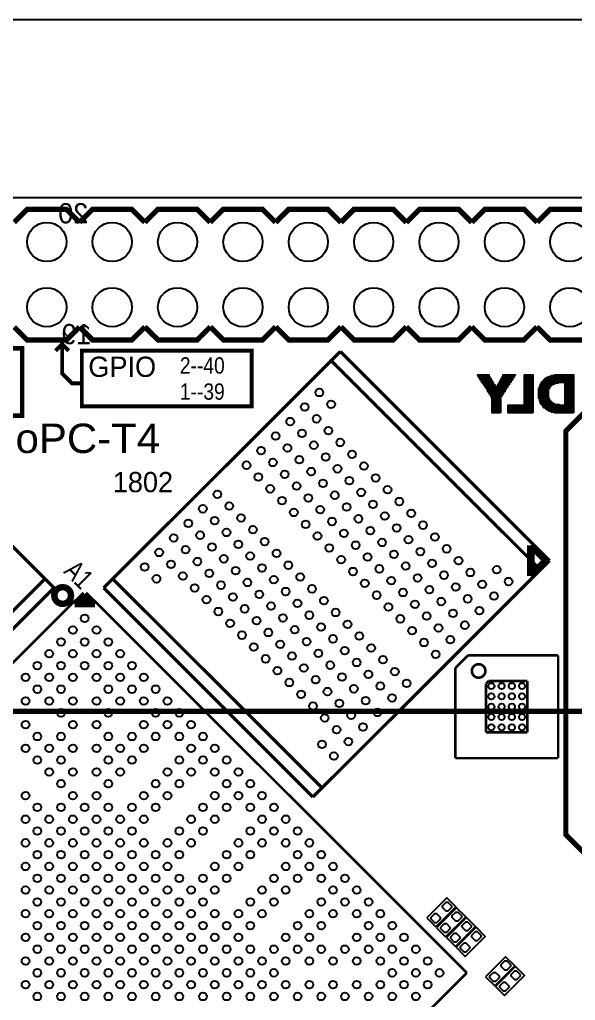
# Model space of a CAD drawing. Extents: x -12 to 118, y -18 to 76.
# Drawn here: x 65.66 to 87.25, y 32.77 to 70.92 of the extents above; entities that cross this region are included whole.
import ezdxf

# ---------------------------------------------------------------- set-up
doc = ezdxf.new("R2010")
doc.units = 0
for name, color, linetype in [('BG_ASSEMBLY_NOTES', 9, 'CONTINUOUS'), ('BG_OUTLINE', 7, 'CONTINUOUS'), ('PG_SILKSCREEN_BOTTOM', 12, 'CONTINUOUS'), ('PG_SILKSCREEN_TOP', 40, 'CONTINUOUS'), ('PIN_BOTTOM', 1, 'CONTINUOUS'), ('PIN_TOP', 110, 'CONTINUOUS')]:
    doc.layers.add(name, color=color, linetype=linetype)

msp = doc.modelspace()

# ---------------------------------------------------------------- linework, layer by layer
at = {"layer": 'BG_ASSEMBLY_NOTES'}
msp.add_lwpolyline([(46.9646, 70.9168), (100.000003, 70.9168)], dxfattribs=at)
at = {"layer": 'BG_OUTLINE'}
msp.add_lwpolyline([(0, 2.999994), (0, 61.000005, -0.414212), (2.999994, 63.999999), (97.000009, 63.999999, -0.414212), (100.000003, 61.000005), (100.000003, 2.999994, -0.414212), (97.000009, 0), (2.999994, 0, -0.414212)], format="xyb", close=True, dxfattribs=at)
at = {"layer": 'PG_SILKSCREEN_BOTTOM'}
for points in [[(83.885938, 57.073292), (83.457339, 57.073292), (83.457339, 57.106287), (83.885938, 57.106287)], [(83.918857, 57.007379), (83.490257, 57.007379), (83.490257, 57.040399), (83.918857, 57.040399)], [(83.885938, 57.040297), (83.490359, 57.040297), (83.490359, 57.073292), (83.885938, 57.073292)], [(83.918857, 56.974384), (83.523252, 56.974384), (83.523252, 57.007379), (83.918857, 57.007379)], [(83.951851, 56.94139), (83.556246, 56.94139), (83.556246, 56.974384), (83.951851, 56.974384)], [(83.984846, 56.908497), (83.556246, 56.908497), (83.556246, 56.941491), (83.984846, 56.941491)], [(83.984846, 56.875502), (83.589241, 56.875502), (83.589241, 56.908497), (83.984846, 56.908497)], [(84.017739, 56.842482), (83.622159, 56.842482), (83.622159, 56.875502), (84.017739, 56.875502)], [(84.017739, 56.809589), (83.622159, 56.809589), (83.622159, 56.842584), (84.017739, 56.842584)], [(84.743061, 56.809589), (84.314462, 56.809589), (84.314462, 56.842584), (84.743061, 56.842584)], [(84.776056, 56.875502), (84.347456, 56.875502), (84.347456, 56.908497), (84.776056, 56.908497)], [(84.743061, 56.842482), (84.347456, 56.842482), (84.347456, 56.875502), (84.743061, 56.875502)], [(84.808847, 56.94139), (84.380451, 56.94139), (84.380451, 56.974384), (84.808847, 56.974384)], [(84.808847, 56.908497), (84.380451, 56.908497), (84.380451, 56.941491), (84.808847, 56.941491)], [(84.874938, 57.007379), (84.413344, 57.007379), (84.413344, 57.040399), (84.874938, 57.040399)], [(84.841944, 56.974384), (84.413344, 56.974384), (84.413344, 57.007379), (84.841944, 57.007379)], [(84.874938, 57.040297), (84.446339, 57.040297), (84.446339, 57.073292), (84.874938, 57.073292)], [(84.907857, 57.073292), (84.44644, 57.073292), (84.44644, 57.106287), (84.907857, 57.106287)], [(85.600159, 57.073292), (85.270543, 57.073292), (85.270543, 57.106287), (85.600159, 57.106287)], [(85.600159, 57.040297), (85.270543, 57.040297), (85.270543, 57.073292), (85.600159, 57.073292)], [(85.600159, 57.007379), (85.270543, 57.007379), (85.270543, 57.040399), (85.600159, 57.040399)], [(85.600159, 56.974384), (85.270543, 56.974384), (85.270543, 57.007379), (85.600159, 57.007379)], [(85.600159, 56.94139), (85.270543, 56.94139), (85.270543, 56.974384), (85.600159, 56.974384)], [(85.600159, 56.908497), (85.270543, 56.908497), (85.270543, 56.941491), (85.600159, 56.941491)], [(85.600159, 56.875502), (85.270543, 56.875502), (85.270543, 56.908497), (85.600159, 56.908497)], [(85.600159, 56.842482), (85.270543, 56.842482), (85.270543, 56.875502), (85.600159, 56.875502)], [(85.600159, 56.809589), (85.270543, 56.809589), (85.270543, 56.842584), (85.600159, 56.842584)], [(87.182655, 56.809589), (85.962846, 56.809589), (85.962846, 56.842584), (87.182655, 56.842584)], [(87.182655, 56.842482), (85.995637, 56.842482), (85.995637, 56.875502), (87.182655, 56.875502)], [(87.182655, 56.875502), (86.028657, 56.875502), (86.028657, 56.908497), (87.182655, 56.908497)], [(87.182655, 56.908497), (86.061855, 56.908497), (86.061855, 56.941491), (87.182655, 56.941491)], [(87.182655, 56.94139), (86.094646, 56.94139), (86.094646, 56.974384), (87.182655, 56.974384)], [(87.182655, 56.974384), (86.160661, 56.974384), (86.160661, 57.007379), (87.182655, 57.007379)], [(87.182655, 57.007379), (86.226447, 57.007379), (86.226447, 57.040399), (87.182655, 57.040399)], [(87.182655, 57.040297), (86.325456, 57.040297), (86.325456, 57.073292), (87.182655, 57.073292)], [(87.182655, 57.073292), (86.457257, 57.073292), (86.457257, 57.106287), (87.182655, 57.106287)], [(84.050759, 56.776595), (83.655154, 56.776595), (83.655154, 56.809589), (84.050759, 56.809589)], [(84.050759, 56.7436), (83.688149, 56.7436), (83.688149, 56.776595), (84.050759, 56.776595)], [(84.083754, 56.710682), (83.688149, 56.710682), (83.688149, 56.743702), (84.083754, 56.743702)], [(84.116647, 56.677687), (83.721042, 56.677687), (83.721042, 56.710682), (84.116647, 56.710682)], [(84.116647, 56.644692), (83.754062, 56.644692), (83.754062, 56.677687), (84.116647, 56.677687)], [(84.149641, 56.611799), (83.754062, 56.611799), (83.754062, 56.644794), (84.149641, 56.644794)], [(84.149641, 56.578779), (83.787056, 56.578779), (83.787056, 56.611799), (84.149641, 56.611799)], [(84.545246, 56.545785), (83.819848, 56.545785), (83.819848, 56.578779), (84.545246, 56.578779)], [(84.545246, 56.512892), (83.819848, 56.512892), (83.819848, 56.545886), (84.545246, 56.545886)], [(84.512252, 56.479897), (83.852842, 56.479897), (83.852842, 56.512892), (84.512252, 56.512892)], [(84.512252, 56.446903), (83.852842, 56.446903), (83.852842, 56.479897), (84.512252, 56.479897)], [(84.578241, 56.578779), (84.182661, 56.578779), (84.182661, 56.611799), (84.578241, 56.611799)], [(84.611159, 56.644692), (84.215554, 56.644692), (84.215554, 56.677687), (84.611159, 56.677687)], [(84.611159, 56.611799), (84.215554, 56.611799), (84.215554, 56.644794), (84.611159, 56.644794)], [(84.677148, 56.710682), (84.248549, 56.710682), (84.248549, 56.743702), (84.677148, 56.743702)], [(84.644154, 56.677687), (84.248549, 56.677687), (84.248549, 56.710682), (84.644154, 56.710682)], [(84.677148, 56.7436), (84.281543, 56.7436), (84.281543, 56.776595), (84.677148, 56.776595)], [(84.710041, 56.776595), (84.314462, 56.776595), (84.314462, 56.809589), (84.710041, 56.809589)], [(85.600159, 56.776595), (85.270543, 56.776595), (85.270543, 56.809589), (85.600159, 56.809589)], [(85.600159, 56.7436), (85.270543, 56.7436), (85.270543, 56.776595), (85.600159, 56.776595)], [(85.600159, 56.710682), (85.270543, 56.710682), (85.270543, 56.743702), (85.600159, 56.743702)], [(85.600159, 56.677687), (85.270543, 56.677687), (85.270543, 56.710682), (85.600159, 56.710682)], [(85.600159, 56.644692), (85.270543, 56.644692), (85.270543, 56.677687), (85.600159, 56.677687)], [(85.600159, 56.611799), (85.270543, 56.611799), (85.270543, 56.644794), (85.600159, 56.644794)], [(85.600159, 56.578779), (85.270543, 56.578779), (85.270543, 56.611799), (85.600159, 56.611799)], [(85.600159, 56.545785), (85.270543, 56.545785), (85.270543, 56.578779), (85.600159, 56.578779)], [(85.600159, 56.512892), (85.270543, 56.512892), (85.270543, 56.545886), (85.600159, 56.545886)], [(85.600159, 56.479897), (85.270543, 56.479897), (85.270543, 56.512892), (85.600159, 56.512892)], [(85.600159, 56.446903), (85.270543, 56.446903), (85.270543, 56.479897), (85.600159, 56.479897)], [(86.226548, 56.545785), (85.830943, 56.545785), (85.830943, 56.578779), (86.226548, 56.578779)], [(86.193554, 56.512892), (85.830943, 56.512892), (85.830943, 56.545886), (86.193554, 56.545886)], [(86.193554, 56.479897), (85.830943, 56.479897), (85.830943, 56.512892), (86.193554, 56.512892)], [(86.193554, 56.446903), (85.830943, 56.446903), (85.830943, 56.479897), (86.193554, 56.479897)], [(86.29236, 56.644692), (85.863862, 56.644692), (85.863862, 56.677687), (86.29236, 56.677687)], [(86.259543, 56.611799), (85.863938, 56.611799), (85.863938, 56.644794), (86.259543, 56.644794)], [(86.226548, 56.578779), (85.863938, 56.578779), (85.863938, 56.611799), (86.226548, 56.611799)], [(86.391344, 56.710682), (85.896856, 56.710682), (85.896856, 56.743702), (86.391344, 56.743702)], [(86.325456, 56.677687), (85.896856, 56.677687), (85.896856, 56.710682), (86.325456, 56.710682)], [(86.58926, 56.776595), (85.929851, 56.776595), (85.929851, 56.809589), (86.58926, 56.809589)], [(86.457358, 56.7436), (85.929851, 56.7436), (85.929851, 56.776595), (86.457358, 56.776595)], [(87.182655, 56.776595), (86.853039, 56.776595), (86.853039, 56.809589), (87.182655, 56.809589)], [(87.182655, 56.7436), (86.853039, 56.7436), (86.853039, 56.776595), (87.182655, 56.776595)], [(87.182655, 56.710682), (86.853039, 56.710682), (86.853039, 56.743702), (87.182655, 56.743702)], [(87.182655, 56.677687), (86.853039, 56.677687), (86.853039, 56.710682), (87.182655, 56.710682)], [(87.182655, 56.644692), (86.853039, 56.644692), (86.853039, 56.677687), (87.182655, 56.677687)], [(87.182655, 56.611799), (86.853039, 56.611799), (86.853039, 56.644794), (87.182655, 56.644794)], [(87.182655, 56.578779), (86.853039, 56.578779), (86.853039, 56.611799), (87.182655, 56.611799)], [(87.182655, 56.545785), (86.853039, 56.545785), (86.853039, 56.578779), (87.182655, 56.578779)], [(87.182655, 56.512892), (86.853039, 56.512892), (86.853039, 56.545886), (87.182655, 56.545886)], [(87.182655, 56.479897), (86.853039, 56.479897), (86.853039, 56.512892), (87.182655, 56.512892)], [(87.182655, 56.446903), (86.853039, 56.446903), (86.853039, 56.479897), (87.182655, 56.479897)], [(84.479359, 56.413984), (83.885938, 56.413984), (83.885938, 56.446979), (84.479359, 56.446979)], [(84.446237, 56.38099), (83.918857, 56.38099), (83.918857, 56.413984), (84.446237, 56.413984)], [(84.446237, 56.347995), (83.918857, 56.347995), (83.918857, 56.38099), (84.446237, 56.38099)], [(84.413242, 56.315102), (83.951851, 56.315102), (83.951851, 56.348097), (84.413242, 56.348097)], [(84.380451, 56.282082), (83.984846, 56.282082), (83.984846, 56.315102), (84.380451, 56.315102)], [(84.380451, 56.249087), (83.984846, 56.249087), (83.984846, 56.282082), (84.380451, 56.282082)], [(84.347456, 56.216194), (84.017637, 56.216194), (84.017637, 56.249189), (84.347456, 56.249189)], [(84.347456, 56.1832), (84.017637, 56.1832), (84.017637, 56.216194), (84.347456, 56.216194)], [(84.347456, 56.15018), (84.017637, 56.15018), (84.017637, 56.1832), (84.347456, 56.1832)], [(84.347456, 56.117287), (84.017637, 56.117287), (84.017637, 56.150281), (84.347456, 56.150281)], [(84.347456, 56.084292), (84.017637, 56.084292), (84.017637, 56.117287), (84.347456, 56.117287)], [(84.347456, 56.051298), (84.017637, 56.051298), (84.017637, 56.084292), (84.347456, 56.084292)], [(85.600159, 56.413984), (85.270543, 56.413984), (85.270543, 56.446979), (85.600159, 56.446979)], [(85.600159, 56.38099), (85.270543, 56.38099), (85.270543, 56.413984), (85.600159, 56.413984)], [(85.600159, 56.347995), (85.270543, 56.347995), (85.270543, 56.38099), (85.600159, 56.38099)], [(85.600159, 56.315102), (85.270543, 56.315102), (85.270543, 56.348097), (85.600159, 56.348097)], [(85.600159, 56.282082), (85.270543, 56.282082), (85.270543, 56.315102), (85.600159, 56.315102)], [(85.600159, 56.249087), (85.270543, 56.249087), (85.270543, 56.282082), (85.600159, 56.282082)], [(85.600159, 56.216194), (85.270543, 56.216194), (85.270543, 56.249189), (85.600159, 56.249189)], [(85.600159, 56.1832), (85.270543, 56.1832), (85.270543, 56.216194), (85.600159, 56.216194)], [(85.600159, 56.15018), (85.270543, 56.15018), (85.270543, 56.1832), (85.600159, 56.1832)], [(85.600159, 56.117287), (85.270543, 56.117287), (85.270543, 56.150281), (85.600159, 56.150281)], [(85.600159, 56.084292), (85.270543, 56.084292), (85.270543, 56.117287), (85.600159, 56.117287)], [(85.600159, 56.051298), (85.270543, 56.051298), (85.270543, 56.084292), (85.600159, 56.084292)], [(86.193554, 56.413984), (85.830943, 56.413984), (85.830943, 56.446979), (86.193554, 56.446979)], [(86.193554, 56.38099), (85.830943, 56.38099), (85.830943, 56.413984), (86.193554, 56.413984)], [(86.193554, 56.347995), (85.830943, 56.347995), (85.830943, 56.38099), (86.193554, 56.38099)], [(86.193554, 56.315102), (85.830943, 56.315102), (85.830943, 56.348097), (86.193554, 56.348097)], [(86.193554, 56.282082), (85.830943, 56.282082), (85.830943, 56.315102), (86.193554, 56.315102)], [(86.193554, 56.249087), (85.830943, 56.249087), (85.830943, 56.282082), (86.193554, 56.282082)], [(86.193554, 56.216194), (85.830943, 56.216194), (85.830943, 56.249189), (86.193554, 56.249189)], [(86.193554, 56.1832), (85.830943, 56.1832), (85.830943, 56.216194), (86.193554, 56.216194)], [(86.226548, 56.15018), (85.863938, 56.15018), (85.863938, 56.1832), (86.226548, 56.1832)], [(86.226548, 56.117287), (85.863938, 56.117287), (85.863938, 56.150281), (86.226548, 56.150281)], [(86.259543, 56.084292), (85.863938, 56.084292), (85.863938, 56.117287), (86.259543, 56.117287)], [(86.292461, 56.051298), (85.896856, 56.051298), (85.896856, 56.084292), (86.292461, 56.084292)], [(87.182655, 56.413984), (86.853039, 56.413984), (86.853039, 56.446979), (87.182655, 56.446979)], [(87.182655, 56.38099), (86.853039, 56.38099), (86.853039, 56.413984), (87.182655, 56.413984)], [(87.182655, 56.347995), (86.853039, 56.347995), (86.853039, 56.38099), (87.182655, 56.38099)], [(87.182655, 56.315102), (86.853039, 56.315102), (86.853039, 56.348097), (87.182655, 56.348097)], [(87.182655, 56.282082), (86.853039, 56.282082), (86.853039, 56.315102), (87.182655, 56.315102)], [(87.182655, 56.249087), (86.853039, 56.249087), (86.853039, 56.282082), (87.182655, 56.282082)], [(87.182655, 56.216194), (86.853039, 56.216194), (86.853039, 56.249189), (87.182655, 56.249189)], [(87.182655, 56.1832), (86.853039, 56.1832), (86.853039, 56.216194), (87.182655, 56.216194)], [(87.182655, 56.15018), (86.853039, 56.15018), (86.853039, 56.1832), (87.182655, 56.1832)], [(87.182655, 56.117287), (86.853039, 56.117287), (86.853039, 56.150281), (87.182655, 56.150281)], [(87.182655, 56.084292), (86.853039, 56.084292), (86.853039, 56.117287), (87.182655, 56.117287)], [(87.182655, 56.051298), (86.853039, 56.051298), (86.853039, 56.084292), (87.182655, 56.084292)], [(84.347456, 56.018379), (84.017637, 56.018379), (84.017637, 56.051399), (84.347456, 56.051399)], [(84.347456, 55.985385), (84.017637, 55.985385), (84.017637, 56.018379), (84.347456, 56.018379)], [(84.347456, 55.95239), (84.017637, 55.95239), (84.017637, 55.985385), (84.347456, 55.985385)], [(84.347456, 55.919497), (84.017637, 55.919497), (84.017637, 55.952492), (84.347456, 55.952492)], [(84.347456, 55.886502), (84.017637, 55.886502), (84.017637, 55.919497), (84.347456, 55.919497)], [(84.347456, 55.853482), (84.017637, 55.853482), (84.017637, 55.886502), (84.347456, 55.886502)], [(84.347456, 55.820589), (84.017637, 55.820589), (84.017637, 55.853584), (84.347456, 55.853584)], [(84.347456, 55.787595), (84.017637, 55.787595), (84.017637, 55.820589), (84.347456, 55.820589)], [(84.347456, 55.7546), (84.017637, 55.7546), (84.017637, 55.787595), (84.347456, 55.787595)], [(84.347456, 55.721682), (84.017637, 55.721682), (84.017637, 55.754702), (84.347456, 55.754702)], [(84.347456, 55.688687), (84.017637, 55.688687), (84.017637, 55.721682), (84.347456, 55.721682)], [(84.347456, 55.655693), (84.017637, 55.655693), (84.017637, 55.688687), (84.347456, 55.688687)], [(85.600159, 55.886502), (84.644154, 55.886502), (84.644154, 55.919497), (85.600159, 55.919497)], [(85.600159, 55.853482), (84.644154, 55.853482), (84.644154, 55.886502), (85.600159, 55.886502)], [(85.600159, 55.820589), (84.644154, 55.820589), (84.644154, 55.853584), (85.600159, 55.853584)], [(85.600159, 55.787595), (84.644154, 55.787595), (84.644154, 55.820589), (85.600159, 55.820589)], [(85.600159, 55.7546), (84.644154, 55.7546), (84.644154, 55.787595), (85.600159, 55.787595)], [(85.600159, 55.721682), (84.644154, 55.721682), (84.644154, 55.754702), (85.600159, 55.754702)], [(85.600159, 55.688687), (84.644154, 55.688687), (84.644154, 55.721682), (85.600159, 55.721682)], [(85.600159, 55.655693), (84.644154, 55.655693), (84.644154, 55.688687), (85.600159, 55.688687)], [(85.600159, 56.018379), (85.270543, 56.018379), (85.270543, 56.051399), (85.600159, 56.051399)], [(85.600159, 55.985385), (85.270543, 55.985385), (85.270543, 56.018379), (85.600159, 56.018379)], [(85.600159, 55.95239), (85.270543, 55.95239), (85.270543, 55.985385), (85.600159, 55.985385)], [(85.600159, 55.919497), (85.270543, 55.919497), (85.270543, 55.952492), (85.600159, 55.952492)], [(86.325456, 56.018379), (85.896856, 56.018379), (85.896856, 56.051399), (86.325456, 56.051399)], [(86.358451, 55.985385), (85.896856, 55.985385), (85.896856, 56.018379), (86.358451, 56.018379)], [(86.424338, 55.95239), (85.929851, 55.95239), (85.929851, 55.985385), (86.424338, 55.985385)], [(86.622052, 55.919497), (85.962744, 55.919497), (85.962744, 55.952492), (86.622052, 55.952492)], [(87.182655, 55.886502), (85.995637, 55.886502), (85.995637, 55.919497), (87.182655, 55.919497)], [(87.182655, 55.853482), (85.995637, 55.853482), (85.995637, 55.886502), (87.182655, 55.886502)], [(87.182655, 55.820589), (86.028657, 55.820589), (86.028657, 55.853584), (87.182655, 55.853584)], [(87.182655, 55.787595), (86.094646, 55.787595), (86.094646, 55.820589), (87.182655, 55.820589)], [(87.182655, 55.7546), (86.127641, 55.7546), (86.127641, 55.787595), (87.182655, 55.787595)], [(87.182655, 55.721682), (86.193452, 55.721682), (86.193452, 55.754702), (87.182655, 55.754702)], [(87.182655, 55.688687), (86.226447, 55.688687), (86.226447, 55.721682), (87.182655, 55.721682)], [(87.182655, 55.655693), (86.325456, 55.655693), (86.325456, 55.688687), (87.182655, 55.688687)], [(87.182655, 56.018379), (86.853039, 56.018379), (86.853039, 56.051399), (87.182655, 56.051399)], [(87.182655, 55.985385), (86.853039, 55.985385), (86.853039, 56.018379), (87.182655, 56.018379)], [(87.182655, 55.95239), (86.853039, 55.95239), (86.853039, 55.985385), (87.182655, 55.985385)], [(87.182655, 55.919497), (86.853039, 55.919497), (86.853039, 55.952492), (87.182655, 55.952492)], [(84.347456, 55.6228), (84.017637, 55.6228), (84.017637, 55.655794), (84.347456, 55.655794)], [(85.600159, 55.6228), (84.644154, 55.6228), (84.644154, 55.655794), (85.600159, 55.655794)], [(87.182655, 55.6228), (86.457257, 55.6228), (86.457257, 55.655794), (87.182655, 55.655794)]]:
    msp.add_lwpolyline(points, close=True, dxfattribs=at)
at = {"layer": 'PG_SILKSCREEN_BOTTOM', "const_width": 0.2}
msp.add_lwpolyline([(90.683994, 22.014002), (14.383995, 22.014002, -0.41422), (13.733983, 22.664014), (13.733983, 43.463997, -0.414222), (14.283995, 44.014009), (90.083996, 44.014009)], format="xyb", dxfattribs=at)
at = {"layer": 'PG_SILKSCREEN_TOP'}
for points, const_width in [([(67.982998, 63.032005), (67.474998, 63.540005), (65.950998, 63.540005), (65.442998, 63.032005)], 0.2032), ([(70.522998, 63.032005), (70.014998, 63.540005), (68.490998, 63.540005), (67.982998, 63.032005)], 0.2032), ([(73.062998, 63.032005), (72.554998, 63.540005), (71.030998, 63.540005), (70.522998, 63.032005)], 0.2032), ([(75.602998, 63.032005), (75.094998, 63.540005), (73.570998, 63.540005), (73.062998, 63.032005)], 0.2032), ([(78.142998, 63.032005), (77.634998, 63.540005), (76.110998, 63.540005), (75.602998, 63.032005)], 0.2032), ([(80.682998, 63.032005), (80.174998, 63.540005), (78.650998, 63.540005), (78.142998, 63.032005)], 0.2032), ([(83.222998, 63.032005), (82.714998, 63.540005), (81.190998, 63.540005), (80.682998, 63.032005)], 0.2032), ([(85.762998, 63.032005), (85.254998, 63.540005), (83.730998, 63.540005), (83.222998, 63.032005)], 0.2032), ([(88.302998, 63.032005), (87.794998, 63.540005), (86.270998, 63.540005), (85.762998, 63.032005)], 0.2032), ([(65.442998, 58.968005), (65.950998, 58.460005), (67.474998, 58.460005), (67.982998, 58.968005)], 0.2032), ([(67.982998, 58.968005), (68.490998, 58.460005), (70.014998, 58.460005), (70.522998, 58.968005)], 0.2032), ([(70.522998, 58.968005), (71.030998, 58.460005), (72.554998, 58.460005), (73.062998, 58.968005)], 0.2032), ([(73.062998, 58.968005), (73.570998, 58.460005), (75.094998, 58.460005), (75.602998, 58.968005)], 0.2032), ([(75.602998, 58.968005), (76.110998, 58.460005), (77.634998, 58.460005), (78.142998, 58.968005)], 0.2032), ([(78.142998, 58.968005), (78.650998, 58.460005), (80.174998, 58.460005), (80.682998, 58.968005)], 0.2032), ([(80.682998, 58.968005), (81.190998, 58.460005), (82.714998, 58.460005), (83.222998, 58.968005)], 0.2032), ([(83.222998, 58.968005), (83.730998, 58.460005), (85.254998, 58.460005), (85.762998, 58.968005)], 0.2032), ([(85.762998, 58.968005), (86.270998, 58.460005), (87.794998, 58.460005), (88.302998, 58.968005)], 0.2032), ([(67.31, 58.293), (67.056, 58.039)], 0.1524), ([(68.072, 56.769), (68.072, 55.88), (74.676, 55.88), (74.676, 58.039), (68.072, 58.039), (68.072, 56.769), (67.691, 56.769), (67.31, 57.15), (67.31, 58.293), (67.564, 58.039)], 0.1524), ([(60.58916, 58.13298), (60.58916, 55.5117), (65.75298, 55.5117), (65.75298, 58.13298), (57.10174, 58.13298), (56.5404, 57.57164), (55.60822, 57.57164), (55.60822, 57.60466), (55.97906, 57.9755)], 0.1778), ([(57.799554, 58.008088), (66.992094, 48.815574)], 0.127), ([(68.92163, 48.815574), (78.114169, 58.008088)], 0.127), ([(78.114169, 58.008088), (86.24603, 49.876227)], 0.127), ([(85.892411, 49.522609), (77.760551, 57.654469)], 0.127), ([(87.581003, 38.516992), (86.881005, 39.21699), (86.881005, 54.916984), (87.581003, 55.616983)], 0.2), ([(85.524924, 50.478106), (85.524848, 49.273003)], 0.299999), ([(86.102723, 49.900332), (85.524924, 50.478106)], 0.299999), ([(85.524848, 49.273003), (86.123856, 49.872011)], 0.299999), ([(86.099117, 49.896725), (86.102723, 49.900332)], 0.299999), ([(86.123856, 49.872011), (86.099117, 49.896725)], 0.299999), ([(86.24603, 49.876227), (77.053516, 40.683688)], 0.127), ([(66.638475, 49.169193), (58.506589, 41.037307)], 0.127), ([(77.407135, 41.037307), (69.275249, 49.169193)], 0.127), ([(66.992094, 48.815574), (58.860207, 40.683688)], 0.127), ([(77.053516, 40.683688), (68.92163, 48.815574)], 0.127), ([(68.162068, 48.54895), (67.796461, 48.183343)], 0.249911), ([(68.188078, 48.575138), (68.161967, 48.549154)], 0.249911), ([(68.161967, 48.549154), (68.162068, 48.54895)], 0.249911), ([(68.580178, 48.183114), (68.188078, 48.575138)], 0.249911), ([(53.334463, 33.845932), (67.830268, 48.341737)], 0.100101), ([(67.796461, 48.183343), (68.580178, 48.183114)], 0.249911), ([(67.830268, 48.341737), (68.53748, 48.341737)], 0.100101), ([(68.53748, 48.341737), (83.03326, 33.845932)], 0.100101), ([(82.582004, 45.696048), (83.081901, 46.195945)], 0.100101), ([(83.081901, 46.195945), (86.581996, 46.195945)], 0.100101), ([(86.581996, 46.195945), (86.581996, 42.195953)], 0.100101), ([(82.582004, 42.195953), (82.582004, 45.696048)], 0.100101), ([(83.7819, 45.095846), (83.882001, 45.195947)], 0.100101), ([(83.7819, 43.195951), (83.7819, 45.095846)], 0.100101), ([(83.882001, 45.195947), (85.3821, 45.195947)], 0.100101), ([(85.3821, 45.195947), (85.3821, 43.195951)], 0.100101), ([(85.3821, 43.195951), (83.7819, 43.195951)], 0.100101), ([(86.581996, 42.195953), (82.582004, 42.195953)], 0.100101), ([(83.03326, 33.845932), (68.183862, 18.996533)], 0.100101)]:
    msp.add_lwpolyline(points, dxfattribs=dict(at, const_width=const_width))
for points, const_width in [([(67.651884, 48.520579, 1.000005), (67.003498, 48.520579, 0.999995), (67.651884, 48.520579)], 0.249911), ([(83.754697, 45.585888, 0.999976), (83.229399, 45.585888, 1.000024), (83.754697, 45.585888)], 0.100101)]:
    msp.add_lwpolyline(points, format="xyb", dxfattribs=dict(at, const_width=const_width))
for points in [[(81.47624, 35.982834), (81.829808, 35.629291), (82.607633, 36.407115), (82.25409, 36.760683), (81.47624, 35.982834)], [(81.857215, 35.601808), (82.210783, 35.248266), (82.988556, 36.02609), (82.635039, 36.379607), (81.857215, 35.601808)], [(82.238266, 35.220986), (82.591808, 34.867444), (83.369633, 35.645242), (83.01609, 35.99881), (82.238266, 35.220986)], [(82.619342, 34.839732), (82.972859, 34.48619), (83.750683, 35.264014), (83.397115, 35.617556), (82.619342, 34.839732)], [(83.762317, 33.696935), (84.11591, 33.343342), (84.893734, 34.121141), (84.540115, 34.47476), (83.762317, 33.696935)], [(84.143317, 33.315935), (84.49691, 32.962342), (85.274734, 33.740141), (84.921115, 34.09376), (84.143317, 33.315935)]]:
    msp.add_lwpolyline(points, dxfattribs=at)
at = {"layer": 'PIN_BOTTOM'}
for centre in [(66.712998, 62.270005), (69.252998, 62.270005), (71.792998, 62.270005), (74.332998, 62.270005), (76.872998, 62.270005), (79.412998, 62.270005), (81.952998, 62.270005), (84.492998, 62.270005), (87.032998, 62.270005), (66.712998, 59.730005), (69.252998, 59.730005), (71.792998, 59.730005), (74.332998, 59.730005), (76.872998, 59.730005), (79.412998, 59.730005), (81.952998, 59.730005), (84.492998, 59.730005), (87.032998, 59.730005)]:
    msp.add_circle(centre, 0.762, dxfattribs=at)
at = {"layer": 'PIN_TOP'}
for points in [[(82.086044, 36.45121), (82.227471, 36.592637), (82.298184, 36.592637), (82.439612, 36.45121), (82.439612, 36.380496), (82.298184, 36.239069), (82.227471, 36.239069), (82.086044, 36.380496)], [(81.997652, 35.938536), (81.856224, 35.797109), (81.785511, 35.797109), (81.644084, 35.938536), (81.644084, 36.00925), (81.785511, 36.150677), (81.856224, 36.150677), (81.997652, 36.00925)], [(82.467094, 36.070438), (82.608522, 36.211866), (82.679235, 36.211866), (82.820662, 36.070438), (82.820662, 35.999725), (82.679235, 35.858298), (82.608522, 35.858298), (82.467094, 35.999725)], [(82.378702, 35.557765), (82.237275, 35.416338), (82.166562, 35.416338), (82.025134, 35.557765), (82.025134, 35.628478), (82.166562, 35.769906), (82.237275, 35.769906), (82.378702, 35.628478)], [(82.848145, 35.689438), (82.989572, 35.830866), (83.060286, 35.830866), (83.201713, 35.689438), (83.201713, 35.618725), (83.060286, 35.477298), (82.989572, 35.477298), (82.848145, 35.618725)], [(82.759753, 35.176765), (82.618326, 35.035338), (82.547612, 35.035338), (82.406185, 35.176765), (82.406185, 35.247478), (82.547612, 35.388906), (82.618326, 35.388906), (82.759753, 35.247478)], [(83.22912, 35.308311), (83.370547, 35.449739), (83.441261, 35.449739), (83.582688, 35.308311), (83.582688, 35.237598), (83.441261, 35.096171), (83.370547, 35.096171), (83.22912, 35.237598)], [(83.140728, 34.795638), (82.999301, 34.654211), (82.928587, 34.654211), (82.78716, 34.795638), (82.78716, 34.866351), (82.928587, 35.007779), (82.999301, 35.007779), (83.140728, 34.866351)], [(84.372247, 34.165362), (84.513674, 34.306789), (84.584388, 34.306789), (84.725815, 34.165362), (84.725815, 34.094649), (84.584388, 33.953221), (84.513674, 33.953221), (84.372247, 34.094649)], [(84.283855, 33.652689), (84.142428, 33.511261), (84.071714, 33.511261), (83.930287, 33.652689), (83.930287, 33.723402), (84.071714, 33.864829), (84.142428, 33.864829), (84.283855, 33.723402)], [(84.753247, 33.784362), (84.894674, 33.925789), (84.965388, 33.925789), (85.106815, 33.784362), (85.106815, 33.713649), (84.965388, 33.572221), (84.894674, 33.572221), (84.753247, 33.713649)], [(84.664855, 33.271689), (84.523428, 33.130261), (84.452714, 33.130261), (84.311287, 33.271689), (84.311287, 33.342402), (84.452714, 33.483829), (84.523428, 33.483829), (84.664855, 33.342402)]]:
    msp.add_lwpolyline(points, close=True, dxfattribs=at)
for centre, radius in [((66.712998, 62.270005), 0.762), ((69.252998, 62.270005), 0.762), ((71.792998, 62.270005), 0.762), ((74.332998, 62.270005), 0.762), ((76.872998, 62.270005), 0.762), ((79.412998, 62.270005), 0.762), ((81.952998, 62.270005), 0.762), ((84.492998, 62.270005), 0.762), ((87.032998, 62.270005), 0.762), ((66.712998, 59.730005), 0.762), ((69.252998, 59.730005), 0.762), ((71.792998, 59.730005), 0.762), ((74.332998, 59.730005), 0.762), ((76.872998, 59.730005), 0.762), ((79.412998, 59.730005), 0.762), ((81.952998, 59.730005), 0.762), ((84.492998, 59.730005), 0.762), ((87.032998, 59.730005), 0.762), ((77.301141, 56.416956), 0.15), ((77.760754, 55.957343), 0.15), ((76.735381, 55.851196), 0.15), ((76.169622, 55.285437), 0.15), ((77.194994, 55.391583), 0.15), ((76.629235, 54.825824), 0.15), ((77.654633, 54.93197), 0.15), ((75.604014, 54.71983), 0.15), ((78.114246, 54.472357), 0.15), ((75.038255, 54.15407), 0.15), ((76.063627, 54.260217), 0.15), ((77.088873, 54.366211), 0.15), ((78.573859, 54.012719), 0.15), ((75.497868, 53.694457), 0.15), ((76.523266, 53.800604), 0.15), ((77.548486, 53.906598), 0.15), ((74.472724, 53.588539), 0.15), ((76.982853, 53.340991), 0.15), ((78.008099, 53.446959), 0.15), ((79.033395, 53.553182), 0.15), ((74.932337, 53.128926), 0.15), ((75.957506, 53.234844), 0.15), ((77.442492, 52.881352), 0.15), ((78.467636, 52.987423), 0.15), ((79.493034, 53.093569), 0.15), ((75.39195, 52.669288), 0.15), ((76.417119, 52.775231), 0.15), ((78.927274, 52.52781), 0.15), ((79.952647, 52.633956), 0.15), ((73.341205, 52.45702), 0.15), ((75.851563, 52.209675), 0.15), ((76.876732, 52.315593), 0.15), ((77.902029, 52.421815), 0.15), ((80.41226, 52.174318), 0.15), ((72.775674, 51.891489), 0.15), ((73.800818, 51.997407), 0.15), ((76.311201, 51.750062), 0.15), ((77.336269, 51.856056), 0.15), ((78.361667, 51.962202), 0.15), ((79.386887, 52.068197), 0.15), ((73.235287, 51.431876), 0.15), ((74.260456, 51.537794), 0.15), ((77.795907, 51.396443), 0.15), ((78.82128, 51.502589), 0.15), ((79.8465, 51.608558), 0.15), ((80.871898, 51.714705), 0.15), ((72.209914, 51.325729), 0.15), ((73.6949, 50.972237), 0.15), ((74.720069, 51.078181), 0.15), ((76.770738, 51.290525), 0.15), ((79.280893, 51.042951), 0.15), ((80.306139, 51.148945), 0.15), ((81.331511, 51.255092), 0.15), ((71.644307, 50.760122), 0.15), ((72.669527, 50.866116), 0.15), ((75.179682, 50.618542), 0.15), ((77.230351, 50.830886), 0.15), ((78.25552, 50.93683), 0.15), ((79.740531, 50.583338), 0.15), ((80.765752, 50.689332), 0.15), ((81.791124, 50.795453), 0.15), ((72.10392, 50.300509), 0.15), ((73.12914, 50.406478), 0.15), ((74.154513, 50.512624), 0.15), ((77.689964, 50.371273), 0.15), ((78.715133, 50.477191), 0.15), ((81.225365, 50.229694), 0.15), ((82.250661, 50.335917), 0.15), ((71.078547, 50.194362), 0.15), ((72.563533, 49.840871), 0.15), ((73.588753, 49.94689), 0.15), ((74.614151, 50.053011), 0.15), ((75.639219, 50.159006), 0.15), ((78.149602, 49.91166), 0.15), ((79.174772, 50.017578), 0.15), ((80.200144, 50.123725), 0.15), ((82.710299, 49.876304), 0.15), ((70.512788, 49.628603), 0.15), ((71.53816, 49.734749), 0.15), ((74.048391, 49.487252), 0.15), ((75.073688, 49.593475), 0.15), ((76.098857, 49.699393), 0.15), ((78.609215, 49.452022), 0.15), ((79.634385, 49.557965), 0.15), ((80.659757, 49.664087), 0.15), ((81.684901, 49.770157), 0.15), ((84.195285, 49.522812), 0.15), ((70.972401, 49.16899), 0.15), ((71.997773, 49.275111), 0.15), ((73.023146, 49.381258), 0.15), ((75.533301, 49.133836), 0.15), ((76.55847, 49.23978), 0.15), ((80.093998, 49.098327), 0.15), ((81.119294, 49.20455), 0.15), ((82.14454, 49.310544), 0.15), ((83.169912, 49.416691), 0.15), ((84.654898, 49.063199), 0.15), ((72.457386, 48.815498), 0.15), ((73.482784, 48.921645), 0.15), ((74.507928, 49.027715), 0.15), ((75.992914, 48.674223), 0.15), ((77.018083, 48.780141), 0.15), ((79.068828, 48.992409), 0.15), ((81.578933, 48.744911), 0.15), ((82.604153, 48.850931), 0.15), ((83.629525, 48.957052), 0.15), ((72.917025, 48.355885), 0.15), ((73.942321, 48.462108), 0.15), ((74.967541, 48.568077), 0.15), ((77.477722, 48.320528), 0.15), ((79.528467, 48.532796), 0.15), ((80.553535, 48.63879), 0.15), ((83.063766, 48.391293), 0.15), ((84.089138, 48.497439), 0.15), ((74.401934, 48.002469), 0.15), ((75.427154, 48.108464), 0.15), ((76.452552, 48.21461), 0.15), ((79.988004, 48.073259), 0.15), ((81.013173, 48.179177), 0.15), ((82.038546, 48.285324), 0.15), ((83.523379, 47.93168), 0.15), ((68.183862, 47.6345), 0.149847), ((73.376561, 47.896348), 0.15), ((74.861547, 47.542856), 0.15), ((75.886793, 47.648851), 0.15), ((76.912165, 47.754972), 0.15), ((77.937335, 47.860915), 0.15), ((80.447617, 47.613621), 0.15), ((81.472786, 47.719564), 0.15), ((82.498159, 47.825685), 0.15), ((67.724325, 47.174963), 0.149847), ((68.643398, 47.174963), 0.149847), ((73.836174, 47.43671), 0.15), ((76.346406, 47.189212), 0.15), ((77.371778, 47.295359), 0.15), ((78.396948, 47.401277), 0.15), ((80.90723, 47.154008), 0.15), ((81.932399, 47.259926), 0.15), ((82.957772, 47.366072), 0.15), ((74.295787, 46.977097), 0.15), ((75.321185, 47.083243), 0.15), ((77.831417, 46.835746), 0.15), ((78.856484, 46.94174), 0.15), ((82.392012, 46.800313), 0.15), ((67.264686, 46.71535), 0.149847), ((68.183862, 46.715426), 0.149847), ((69.103037, 46.71535), 0.149847), ((74.755426, 46.517484), 0.15), ((75.780798, 46.623605), 0.15), ((76.806019, 46.729599), 0.15), ((79.316123, 46.482127), 0.15), ((81.366868, 46.694395), 0.15), ((66.805099, 46.255737), 0.149847), ((67.724223, 46.255813), 0.149847), ((68.6435, 46.255813), 0.149847), ((69.562624, 46.255737), 0.149847), ((75.215039, 46.057845), 0.15), ((76.240411, 46.163992), 0.15), ((77.265657, 46.269986), 0.15), ((78.290953, 46.376209), 0.15), ((79.775736, 46.022514), 0.15), ((81.826481, 46.234782), 0.15), ((66.34546, 45.796098), 0.149847), ((67.264636, 45.7962), 0.149847), ((68.183862, 45.796175), 0.149847), ((69.103088, 45.7962), 0.149847), ((70.022263, 45.796098), 0.149847), ((76.70005, 45.704379), 0.15), ((77.725194, 45.810449), 0.15), ((78.750566, 45.916571), 0.15), ((65.885822, 45.336485), 0.149847), ((66.804997, 45.336562), 0.149847), ((67.724249, 45.336562), 0.149847), ((68.643475, 45.336562), 0.149847), ((69.562726, 45.336562), 0.149847), ((70.481901, 45.336485), 0.149847), ((75.674652, 45.598232), 0.15), ((77.159587, 45.244842), 0.15), ((78.184832, 45.350811), 0.15), ((79.210179, 45.456958), 0.15), ((80.235349, 45.562876), 0.15), ((66.345359, 44.876949), 0.149847), ((67.264636, 44.876949), 0.149847), ((69.103088, 44.876949), 0.149847), ((70.022364, 44.876949), 0.149847), ((70.941641, 44.87672), 0.149847), ((76.13429, 45.138619), 0.15), ((78.64442, 44.891198), 0.15), ((79.669818, 44.997345), 0.15), ((80.694962, 45.103263), 0.15), ((83.982103, 44.996049), 0.120002), ((84.382102, 44.996049), 0.120002), ((84.781898, 44.996049), 0.120002), ((85.181897, 44.996049), 0.120002), ((76.593827, 44.679083), 0.15), ((77.6192, 44.785204), 0.15), ((80.129431, 44.537732), 0.15), ((83.982103, 44.595948), 0.120002), ((84.382102, 44.595948), 0.120002), ((84.781898, 44.595948), 0.120002), ((85.181897, 44.595948), 0.120002), ((65.885619, 44.417183), 0.149847), ((66.804997, 44.41731), 0.149847), ((67.724223, 44.417336), 0.149847), ((68.6435, 44.417336), 0.149847), ((69.562726, 44.41731), 0.149847), ((70.482104, 44.417183), 0.149847), ((71.40128, 44.417082), 0.149847), ((77.05344, 44.219444), 0.15), ((78.078813, 44.325591), 0.15), ((79.104058, 44.431585), 0.15), ((83.982103, 44.195949), 0.120002), ((84.382102, 44.195949), 0.120002), ((84.781898, 44.195949), 0.120002), ((85.181897, 44.195949), 0.120002), ((67.26461, 43.957697), 0.149847), ((69.103113, 43.957697), 0.149847), ((70.941743, 43.957545), 0.149847), ((71.860893, 43.957494), 0.149847), ((77.513053, 43.759831), 0.15), ((78.538451, 43.865978), 0.15), ((79.563671, 43.971972), 0.15), ((83.982103, 43.79595), 0.120002), ((84.382102, 43.79595), 0.120002), ((84.781898, 43.79595), 0.120002), ((85.181897, 43.79595), 0.120002), ((65.885619, 43.497932), 0.149847), ((67.724223, 43.498084), 0.149847), ((68.6435, 43.498084), 0.149847), ((70.482104, 43.497932), 0.149847), ((71.401356, 43.497957), 0.149847), ((72.320506, 43.497856), 0.149847), ((78.998064, 43.406365), 0.15), ((83.982103, 43.395849), 0.120002), ((84.382102, 43.395849), 0.120002), ((84.781898, 43.395849), 0.120002), ((85.181897, 43.395849), 0.120002), ((66.345232, 43.038319), 0.149847), ((67.264483, 43.038319), 0.149847), ((69.10324, 43.038319), 0.149847), ((70.022491, 43.038319), 0.149847), ((70.941717, 43.038319), 0.149847), ((71.860969, 43.038319), 0.149847), ((72.780119, 43.038243), 0.149847), ((77.972691, 43.300218), 0.15), ((65.885619, 42.578706), 0.149847), ((66.804845, 42.57868), 0.149847), ((67.724096, 42.57868), 0.149847), ((68.643627, 42.57868), 0.149847), ((69.562878, 42.57868), 0.149847), ((70.482104, 42.578706), 0.149847), ((72.320582, 42.578706), 0.149847), ((73.239757, 42.57863), 0.149847), ((77.406932, 42.734459), 0.15), ((78.432304, 42.840605), 0.15), ((77.866545, 42.274846), 0.15), ((66.345232, 42.119093), 0.149847), ((67.264483, 42.119067), 0.149847), ((69.10324, 42.119067), 0.149847), ((70.022491, 42.119093), 0.149847), ((71.860943, 42.119093), 0.149847), ((72.78022, 42.119093), 0.149847), ((73.699294, 42.119093), 0.149847), ((66.80487, 41.659454), 0.149847), ((67.724223, 41.659302), 0.149847), ((68.6435, 41.659302), 0.149847), ((69.562853, 41.659454), 0.149847), ((71.401356, 41.65948), 0.149847), ((72.320582, 41.659454), 0.149847), ((73.239757, 41.659556), 0.149847), ((74.158907, 41.659454), 0.149847), ((67.264636, 41.199714), 0.149847), ((69.103088, 41.199714), 0.149847), ((70.941717, 41.199841), 0.149847), ((71.860969, 41.199841), 0.149847), ((73.69937, 41.199918), 0.149847), ((74.61852, 41.199841), 0.149847), ((65.885644, 40.740228), 0.149847), ((67.724249, 40.740076), 0.149847), ((68.643475, 40.740076), 0.149847), ((70.482079, 40.740228), 0.149847), ((71.401356, 40.740228), 0.149847), ((73.239757, 40.740279), 0.149847), ((74.158983, 40.740305), 0.149847), ((75.078158, 40.740228), 0.149847), ((66.345384, 40.280463), 0.149847), ((67.264636, 40.280438), 0.149847), ((68.183862, 40.280463), 0.149847), ((69.103088, 40.280438), 0.149847), ((70.022339, 40.280463), 0.149847), ((70.941717, 40.28059), 0.149847), ((72.780144, 40.280692), 0.149847), ((73.699345, 40.280692), 0.149847), ((74.618621, 40.280692), 0.149847), ((75.537771, 40.28059), 0.149847), ((65.885771, 39.82085), 0.149847), ((66.805023, 39.82085), 0.149847), ((67.724223, 39.82085), 0.149847), ((68.6435, 39.82085), 0.149847), ((69.562701, 39.82085), 0.149847), ((70.481952, 39.82085), 0.149847), ((72.320506, 39.821053), 0.149847), ((73.239757, 39.821079), 0.149847), ((75.078234, 39.821053), 0.149847), ((75.997384, 39.820977), 0.149847), ((66.345384, 39.361212), 0.149847), ((67.264636, 39.361237), 0.149847), ((68.183862, 39.361212), 0.149847), ((69.103088, 39.361237), 0.149847), ((70.022339, 39.361212), 0.149847), ((71.860893, 39.361415), 0.149847), ((72.780119, 39.36144), 0.149847), ((74.618621, 39.361415), 0.149847), ((75.537847, 39.36144), 0.149847), ((76.457023, 39.361364), 0.149847), ((65.885847, 38.901675), 0.149847), ((66.804997, 38.901599), 0.149847), ((67.724249, 38.901599), 0.149847), ((68.643475, 38.901599), 0.149847), ((69.562726, 38.901599), 0.149847), ((70.481876, 38.901675), 0.149847), ((71.401127, 38.901675), 0.149847), ((72.32048, 38.901827), 0.149847), ((74.159008, 38.901827), 0.149847), ((75.078209, 38.901827), 0.149847), ((75.997486, 38.901827), 0.149847), ((76.916559, 38.901827), 0.149847), ((66.34546, 38.442062), 0.149847), ((67.264636, 38.441986), 0.149847), ((68.183862, 38.441986), 0.149847), ((69.103088, 38.441986), 0.149847), ((70.022263, 38.442062), 0.149847), ((70.941489, 38.442036), 0.149847), ((71.86074, 38.442062), 0.149847), ((73.69937, 38.442189), 0.149847), ((74.618621, 38.442214), 0.149847), ((76.457023, 38.44229), 0.149847), ((77.376172, 38.442189), 0.149847), ((65.885822, 37.982423), 0.149847), ((66.805099, 37.982423), 0.149847), ((67.724223, 37.982373), 0.149847), ((68.6435, 37.982373), 0.149847), ((69.562624, 37.982423), 0.149847), ((70.481901, 37.982423), 0.149847), ((71.401102, 37.982423), 0.149847), ((73.239757, 37.98255), 0.149847), ((74.158983, 37.982576), 0.149847), ((75.997384, 37.982652), 0.149847), ((76.916636, 37.982652), 0.149847), ((77.835785, 37.982576), 0.149847), ((66.34546, 37.52281), 0.149847), ((67.264686, 37.522836), 0.149847), ((68.183862, 37.522734), 0.149847), ((69.103037, 37.522836), 0.149847), ((70.022263, 37.52281), 0.149847), ((70.941489, 37.522836), 0.149847), ((71.86074, 37.52281), 0.149847), ((72.779992, 37.52281), 0.149847), ((73.699345, 37.522963), 0.149847), ((75.537771, 37.523039), 0.149847), ((76.457023, 37.523014), 0.149847), ((77.376249, 37.523039), 0.149847), ((78.295424, 37.522963), 0.149847), ((65.885847, 37.063197), 0.149847), ((66.805073, 37.063197), 0.149847), ((67.724325, 37.063197), 0.149847), ((68.643398, 37.063197), 0.149847), ((69.56265, 37.063197), 0.149847), ((70.481876, 37.063197), 0.149847), ((71.401127, 37.063197), 0.149847), ((72.320353, 37.063172), 0.149847), ((73.239605, 37.063197), 0.149847), ((75.078158, 37.063426), 0.149847), ((75.99741, 37.063426), 0.149847), ((77.835887, 37.063426), 0.149847), ((78.755011, 37.06335), 0.149847), ((66.34546, 36.603584), 0.149847), ((67.264686, 36.603559), 0.149847), ((68.183862, 36.603661), 0.149847), ((69.103037, 36.603559), 0.149847), ((70.022263, 36.603584), 0.149847), ((70.941489, 36.603559), 0.149847), ((71.860766, 36.603559), 0.149847), ((72.779966, 36.603559), 0.149847), ((74.61852, 36.603788), 0.149847), ((75.537771, 36.603788), 0.149847), ((77.376249, 36.603788), 0.149847), ((78.295475, 36.603813), 0.149847), ((79.21465, 36.603711), 0.149847), ((65.885822, 36.143971), 0.149847), ((66.805099, 36.143971), 0.149847), ((67.724223, 36.144022), 0.149847), ((68.6435, 36.144022), 0.149847), ((69.562624, 36.143971), 0.149847), ((70.481901, 36.143971), 0.149847), ((71.401127, 36.143946), 0.149847), ((72.320353, 36.143971), 0.149847), ((73.239605, 36.143946), 0.149847), ((74.15878, 36.144022), 0.149847), ((75.078158, 36.144149), 0.149847), ((76.916636, 36.144175), 0.149847), ((77.835862, 36.144175), 0.149847), ((78.755113, 36.144175), 0.149847), ((79.674415, 36.143971), 0.149847), ((66.34546, 35.684333), 0.149847), ((67.264636, 35.684435), 0.149847), ((68.183862, 35.684409), 0.149847), ((69.103088, 35.684435), 0.149847), ((70.022263, 35.684333), 0.149847), ((70.941514, 35.684333), 0.149847), ((71.86074, 35.684333), 0.149847), ((72.779992, 35.684333), 0.149847), ((73.699141, 35.684409), 0.149847), ((74.618393, 35.684409), 0.149847), ((76.457023, 35.684562), 0.149847), ((77.376249, 35.684562), 0.149847), ((79.214878, 35.684435), 0.149847), ((80.134028, 35.684333), 0.149847), ((65.885822, 35.224695), 0.149847), ((66.804997, 35.224796), 0.149847), ((67.724249, 35.224796), 0.149847), ((68.643475, 35.224796), 0.149847), ((69.562726, 35.224796), 0.149847), ((70.481901, 35.224695), 0.149847), ((71.401127, 35.22472), 0.149847), ((72.320353, 35.224695), 0.149847), ((73.239528, 35.224796), 0.149847), ((74.15878, 35.224771), 0.149847), ((75.997384, 35.224923), 0.149847), ((76.91661, 35.224949), 0.149847), ((78.75524, 35.224796), 0.149847), ((79.674491, 35.224796), 0.149847), ((80.593667, 35.224695), 0.149847), ((66.345359, 34.765158), 0.149847), ((67.264636, 34.765158), 0.149847), ((68.183862, 34.765183), 0.149847), ((69.103088, 34.765158), 0.149847), ((70.022364, 34.765158), 0.149847), ((70.941489, 34.765107), 0.149847), ((71.860766, 34.765107), 0.149847), ((72.779915, 34.765158), 0.149847), ((73.699167, 34.765158), 0.149847), ((74.618367, 34.765158), 0.149847), ((75.537644, 34.765158), 0.149847), ((76.456997, 34.76531), 0.149847), ((77.376249, 34.76531), 0.149847), ((78.295627, 34.765183), 0.149847), ((79.214878, 34.765158), 0.149847), ((80.13413, 34.765158), 0.149847), ((81.05328, 34.765107), 0.149847), ((65.885771, 34.30557), 0.149847), ((66.804997, 34.305545), 0.149847), ((67.724223, 34.30557), 0.149847), ((68.6435, 34.30557), 0.149847), ((69.562726, 34.305545), 0.149847), ((70.481952, 34.30557), 0.149847), ((71.401127, 34.305469), 0.149847), ((72.320302, 34.30557), 0.149847), ((73.239528, 34.305545), 0.149847), ((74.15878, 34.30557), 0.149847), ((75.078006, 34.305545), 0.149847), ((75.997232, 34.30557), 0.149847), ((76.91661, 34.305697), 0.149847), ((77.836014, 34.30557), 0.149847), ((78.755265, 34.30557), 0.149847), ((79.674491, 34.305545), 0.149847), ((80.593743, 34.30557), 0.149847), ((81.512893, 34.305469), 0.149847), ((66.345384, 33.845932), 0.149847), ((67.26461, 33.845932), 0.149847), ((68.183862, 33.845932), 0.149847), ((69.103113, 33.845932), 0.149847), ((70.022339, 33.845932), 0.149847), ((70.94159, 33.845932), 0.149847), ((71.860664, 33.845932), 0.149847), ((72.779915, 33.845932), 0.149847), ((73.699141, 33.845932), 0.149847), ((74.618393, 33.845932), 0.149847), ((75.537619, 33.845932), 0.149847), ((80.134104, 33.845932), 0.149847), ((81.053356, 33.845932), 0.149847), ((81.972429, 33.845932), 0.149847), ((65.885771, 33.386293), 0.149847), ((66.804997, 33.386319), 0.149847), ((67.724223, 33.386293), 0.149847), ((68.6435, 33.386293), 0.149847), ((69.562726, 33.386319), 0.149847), ((70.481952, 33.386293), 0.149847), ((71.401127, 33.386395), 0.149847), ((72.320302, 33.386293), 0.149847), ((73.239528, 33.386319), 0.149847), ((74.15878, 33.386293), 0.149847), ((75.078006, 33.386319), 0.149847), ((75.997232, 33.386293), 0.149847), ((76.91661, 33.386166), 0.149847), ((77.836014, 33.386293), 0.149847), ((78.755265, 33.386293), 0.149847), ((79.674491, 33.386319), 0.149847), ((80.593743, 33.386293), 0.149847), ((81.512893, 33.386395), 0.149847), ((66.345359, 32.926706), 0.149847), ((67.264636, 32.926706), 0.149847), ((68.183862, 32.92668), 0.149847), ((69.103088, 32.926706), 0.149847), ((70.022364, 32.926706), 0.149847), ((70.941489, 32.926757), 0.149847), ((71.860766, 32.926757), 0.149847), ((72.779915, 32.926706), 0.149847), ((73.699167, 32.926706), 0.149847), ((74.618367, 32.926706), 0.149847), ((75.537644, 32.926706), 0.149847), ((76.456997, 32.926553), 0.149847), ((77.376249, 32.926553), 0.149847), ((78.295627, 32.92668), 0.149847), ((79.214878, 32.926706), 0.149847), ((80.13413, 32.926706), 0.149847), ((81.05328, 32.926757), 0.149847)]:
    msp.add_circle(centre, radius, dxfattribs=at)

# ---------------------------------------------------------------- texts
at = {"layer": 'PG_SILKSCREEN_BOTTOM', "text_generation_flag": 2}
for s, p in [('20', (68.326, 62.992)), ('19', (68.453, 58.293))]:
    msp.add_text(s, height=0.7874, dxfattribs=at).set_placement(p)
at = {"layer": 'PG_SILKSCREEN_TOP'}
for s, p in [('GPIO', (68.326, 57.023)), ('1802', (69.27596, 52.53736))]:
    msp.add_text(s, height=0.7874, dxfattribs=at).set_placement(p)
for s, height, width, p in [('2--40', 0.635, 0.88, (71.882, 57.15)), ('1--39', 0.635, 0.88, (71.882, 56.134)), ('NanoPC-T4', 1.143, 1.066667, (62.50686, 54.06136))]:
    msp.add_text(s, height=height, dxfattribs=dict(at, width=width)).set_placement(p)
at = {"layer": 'PG_SILKSCREEN_TOP', "width": 0.8}
msp.add_text('A1', height=0.762, rotation=315, dxfattribs=at).set_placement((67.337762, 49.423955))

doc.saveas('drawing.dxf')
